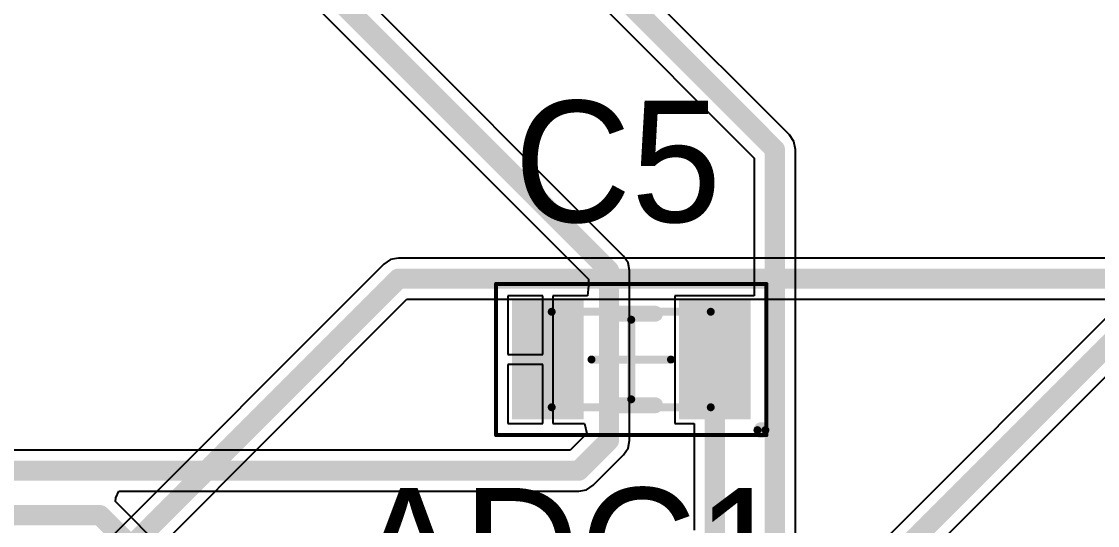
# Model space of a CAD drawing. Header units: millimetres. Extents: x 2.5 to 14.5, y 1.2 to 4.8.
# Drawn here: x 9.898 to 10.431, y 2.968 to 3.217 of the extents above; entities that cross this region are included whole.
import ezdxf

# ---------------------------------------------------------------- set-up
doc = ezdxf.new("R2010")
doc.units = ezdxf.units.MM
doc.header["$MEASUREMENT"] = 0
for name, color, linetype in [('BottomLayer', 5, 'Continuous'), ('ConnectLayer', 7, 'Continuous'), ('Mechanical13', 56, 'Continuous'), ('Mechanical15', 56, 'Continuous'), ('TopLayer', 1, 'Continuous'), ('TopOverlay', 2, 'Continuous'), ('TopPaste', 8, 'Continuous'), ('TopSolder', 216, 'Continuous')]:
    doc.layers.add(name, color=color, linetype=linetype)

# ---------------------------------------------------------------- blocks, each defined once
blk = doc.blocks.new('CAPCP2012X06N_200')
at = {"layer": 'Mechanical13', "const_width": 0.00394}
for points in [[(-0.03937, 0.02362), (-0.03937, -0.02362)], [(0.03937, 0.02362), (-0.03937, 0.02362)], [(0.03937, 0.02362), (0.03937, -0.02362)], [(0.03937, -0.02362), (-0.03937, -0.02362)]]:
    blk.add_lwpolyline(points, dxfattribs=at)
at = {"layer": 'Mechanical13', "const_width": 0.00197}
for points in [[(-0.04035, 0.02362, 1), (-0.03839, 0.02362, 1)], [(-0.04035, 0.02362, 1), (-0.03839, 0.02362, 1)], [(0.03839, 0.02362, 1), (0.04035, 0.02362, 1)], [(0.03839, 0.02362, 1), (0.04035, 0.02362, 1)], [(-0.04035, -0.02362, 1), (-0.03839, -0.02362, 1)], [(-0.04035, -0.02362, 1), (-0.03839, -0.02362, 1)], [(0.03839, -0.02362, 1), (0.04035, -0.02362, 1)], [(0.03839, -0.02362, 1), (0.04035, -0.02362, 1)]]:
    blk.add_lwpolyline(points, format="xyb", close=True, dxfattribs=at)
at = {"layer": 'Mechanical15'}
for points, const_width in [([(-0.06693, 0.0374), (-0.06693, -0.0374)], 0.00197), ([(0.06693, 0.0374), (-0.06693, 0.0374)], 0.00197), ([(0.06693, 0.0374), (0.06693, -0.0374)], 0.00197), ([(0, 0.01968), (0, -0.01969)], 0.00394), ([(0.01968, 0), (-0.01969, 0)], 0.00394), ([(0.06693, -0.0374), (-0.06693, -0.0374)], 0.00197)]:
    blk.add_lwpolyline(points, dxfattribs=dict(at, const_width=const_width))
for points, const_width in [([(-0.06742, 0.0374, 1), (-0.06644, 0.0374, 1)], 0.000984), ([(-0.06742, 0.0374, 1), (-0.06644, 0.0374, 1)], 0.000984), ([(0.06644, 0.0374, 1), (0.06742, 0.0374, 1)], 0.000984), ([(0.06644, 0.0374, 1), (0.06742, 0.0374, 1)], 0.000984), ([(-0.00098, 0.01968, 1), (0.00098, 0.01968, 1)], 0.00197), ([(-0.02067, 0, 1), (-0.0187, 0, 1)], 0.00197), ([(0.0187, 0, 1), (0.02067, 0, 1)], 0.00197), ([(-0.00098, -0.01969, 1), (0.00098, -0.01969, 1)], 0.00197), ([(-0.06742, -0.0374, 1), (-0.06644, -0.0374, 1)], 0.000984), ([(-0.06742, -0.0374, 1), (-0.06644, -0.0374, 1)], 0.000984), ([(0.06644, -0.0374, 1), (0.06742, -0.0374, 1)], 0.000984), ([(0.06644, -0.0374, 1), (0.06742, -0.0374, 1)], 0.000984)]:
    blk.add_lwpolyline(points, format="xyb", close=True, dxfattribs=dict(at, const_width=const_width))
at = {"layer": 'TopLayer'}
for points in [[(-0.02657, -0.02657), (-0.02657, 0.02657), (-0.0561, -0.02657), (-0.0561, 0.02657)], [(0.0561, -0.02657), (0.0561, 0.02657), (0.02657, -0.02657), (0.02657, 0.02657)]]:
    blk.add_solid(points, dxfattribs=at)
at = {"layer": 'TopOverlay'}
for points, const_width in [([(-0.06249, 0.03493, 1), (-0.06642, 0.03493, 1)], 0.00394), ([(-0.06741, 0.03493, 1), (-0.06544, 0.03493, 1)], 0.00197), ([(-0.06347, 0.03493, 1), (-0.0615, 0.03493, 1)], 0.00197), ([(-0.01378, 0.02264, 1), (-0.00984, 0.02264, 1)], 0.00394), ([(0.00984, 0.02264, 1), (0.01378, 0.02264, 1)], 0.00394), ([(-0.01378, -0.02264, 1), (-0.00984, -0.02264, 1)], 0.00394), ([(0.00984, -0.02264, 1), (0.01378, -0.02264, 1)], 0.00394)]:
    blk.add_lwpolyline(points, format="xyb", close=True, dxfattribs=dict(at, const_width=const_width))
at = {"layer": 'TopOverlay', "const_width": 0.00787}
for points in [[(0.01181, 0.02264), (-0.01181, 0.02264)], [(0.01181, -0.02264), (-0.01181, -0.02264)]]:
    blk.add_lwpolyline(points, dxfattribs=at)
at = {"layer": 'TopPaste'}
for points in [[(-0.02657, -0.02657), (-0.02657, 0.02657), (-0.0561, -0.02657), (-0.0561, 0.02657)], [(0.0561, -0.02657), (0.0561, 0.02657), (0.02657, -0.02657), (0.02657, 0.02657)]]:
    blk.add_solid(points, dxfattribs=at)
at = {"layer": 'TopSolder'}
for points in [[(-0.02362, -0.02953), (-0.02362, 0.02953), (-0.05905, -0.02953), (-0.05905, 0.02953)], [(0.05905, -0.02953), (0.05905, 0.02953), (0.02362, -0.02953), (0.02362, 0.02953)]]:
    blk.add_solid(points, dxfattribs=at)

msp = doc.modelspace()

# ---------------------------------------------------------------- linework, layer by layer
at = {"layer": 'BottomLayer', "const_width": 0.01}
for points in [[(9.92874, 2.934), (10.08474, 3.09)], [(10.08474, 3.09), (11.90681, 3.09)]]:
    msp.add_lwpolyline(points, dxfattribs=at)
at = {"layer": 'BottomLayer', "const_width": 0.005}
msp.add_lwpolyline([(10.08224, 3.09, 1), (10.08724, 3.09, 1)], format="xyb", close=True, dxfattribs=at)
msp.add_lwpolyline([(10.08224, 3.09, 1), (10.08724, 3.09, 1)], format="xyb", close=True, dxfattribs=at)
at = {"layer": 'ConnectLayer'}
for p, q in [((10.27831, 3.16111), (10.12221, 3.31721)), ((10.11078, 3.2998), (10.26091, 3.14967)), ((9.99279, 3.27579), (10.1788, 3.08978)), ((10.19621, 3.10121), (10.02203, 3.27539)), ((10.61665, 3.25221), (10.25653, 2.89209)), ((10.28727, 2.89399), (10.62808, 3.2348)), ((10.28052, 3.1578), (10.27831, 3.16111)), ((10.2813, 3.1539), (10.28052, 3.1578)), ((10.2813, 2.96282), (10.2813, 3.1539)), ((10.26091, 3.14967), (10.26091, 3.08157)), ((10.08474, 3.1002), (10.08084, 3.09942)), ((11.90259, 3.1002), (10.08474, 3.1002)), ((10.19842, 3.0979), (10.19621, 3.10121)), ((10.07753, 3.09721), (9.92266, 2.94234)), ((10.08084, 3.09942), (10.07753, 3.09721)), ((10.1992, 3.094), (10.19842, 3.0979)), ((10.1788, 3.08978), (10.1788, 3.08642)), ((10.1992, 3.01), (10.1992, 3.094)), ((10.1788, 3.08642), (10.17843, 3.08157)), ((9.93708, 2.92792), (10.08896, 3.0798)), ((10.08896, 3.0798), (10.80831, 3.0798)), ((10.15616, 3.08157), (10.1389, 3.08157)), ((10.1389, 3.08157), (10.1389, 3.0525)), ((10.15616, 3.0525), (10.15616, 3.08157)), ((10.1738, 3.08157), (10.16116, 3.08157)), ((10.16116, 3.08157), (10.16116, 3.05)), ((10.17843, 3.08157), (10.1738, 3.08157)), ((10.26091, 3.08157), (10.22157, 3.08157)), ((10.22157, 3.08157), (10.22157, 3.01843)), ((10.1389, 3.0525), (10.15616, 3.0525)), ((10.15616, 3.0475), (10.1389, 3.0475)), ((10.1389, 3.0475), (10.1389, 3.01843)), ((10.15616, 3.01843), (10.15616, 3.0475)), ((10.16116, 3.05), (10.16116, 3.01843)), ((10.1389, 3.01843), (10.15616, 3.01843)), ((10.16116, 3.01843), (10.17688, 3.01843)), ((10.17688, 3.01843), (10.17801, 3.01343)), ((10.22157, 3.01843), (10.23114, 3.01843)), ((10.23114, 3.01843), (10.23114, 2.96556)), ((10.17801, 3.01343), (10.16978, 3.0052)), ((10.19842, 3.0061), (10.1992, 3.01)), ((10.16978, 3.0052), (9.651, 3.0052)), ((10.19621, 3.00279), (10.19842, 3.0061)), ((10.18121, 2.98779), (10.19621, 3.00279)), ((9.94481, 2.98151), (9.94633, 2.9848)), ((9.94633, 2.9848), (10.174, 2.9848)), ((10.174, 2.9848), (10.1779, 2.98558)), ((10.1779, 2.98558), (10.18121, 2.98779)), ((9.94462, 2.9798), (9.94481, 2.98151)), ((10.05489, 2.86953), (9.94462, 2.9798))]:
    msp.add_line(p, q, dxfattribs=at)
at = {"layer": 'TopLayer', "const_width": 0.01}
for points in [[(10.115, 3.31), (10.2711, 3.1539)], [(10, 3.283), (10.189, 3.094)], [(10.26374, 2.88488), (10.62386, 3.245)], [(10.2711, 2.96282), (10.2711, 3.1539)], [(10.189, 3.01), (10.189, 3.094)], [(10.24134, 2.96134), (10.24134, 3.05)], [(10.174, 2.995), (10.189, 3.01)], [(9.651, 2.995), (10.174, 2.995)], [(9.72666, 2.973), (9.937, 2.973)], [(9.937, 2.973), (10.06, 2.85)]]:
    msp.add_lwpolyline(points, dxfattribs=at)
at = {"layer": 'TopLayer', "const_width": 0.005}
for points in [[(10.2686, 3.1539, 1), (10.2736, 3.1539, 1)], [(10.2686, 3.1539, 1), (10.2736, 3.1539, 1)], [(10.1865, 3.094, 1), (10.1915, 3.094, 1)], [(10.1865, 3.094, 1), (10.1915, 3.094, 1)], [(10.23884, 3.05, 1), (10.24384, 3.05, 1)], [(10.1865, 3.01, 1), (10.1915, 3.01, 1)], [(10.1865, 3.01, 1), (10.1915, 3.01, 1)], [(10.1715, 2.995, 1), (10.1765, 2.995, 1)], [(10.1715, 2.995, 1), (10.1765, 2.995, 1)], [(9.9345, 2.973, 1), (9.9395, 2.973, 1)], [(9.9345, 2.973, 1), (9.9395, 2.973, 1)]]:
    msp.add_lwpolyline(points, format="xyb", close=True, dxfattribs=at)

# ---------------------------------------------------------------- block references
at = {"rotation": 180}
msp.add_blockref('CAPCP2012X06N_200', (10.2, 3.05), dxfattribs=at)

# ---------------------------------------------------------------- texts
at = {"layer": 'TopOverlay'}
for s, p in [('C5', (10.142, 3.118)), ('ADC1', (10.063, 2.9265))]:
    msp.add_text(s, height=0.06, dxfattribs=at).set_placement(p)

doc.saveas('drawing.dxf')
